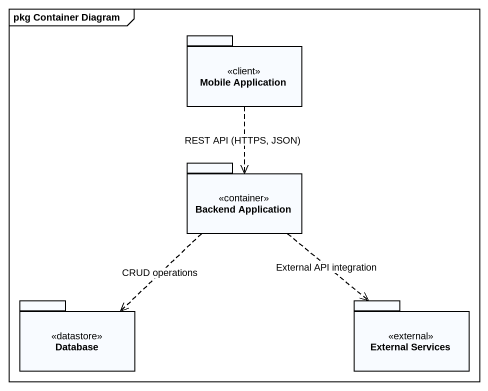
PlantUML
@startuml
mainframe pkg Container Diagram
package "Mobile Application" as Mobile_Application <<client>> {
}
package "Backend Application" as Backend_Application <<container>> {
}
package "Database" as Database_ <<datastore>> {
}
package "External Services" as External_Services <<external>> {
}
Mobile_Application ..> Backend_Application : REST API (HTTPS, JSON)
Backend_Application ..> Database_ : CRUD operations
Backend_Application ..> External_Services : External API integration
@enduml
